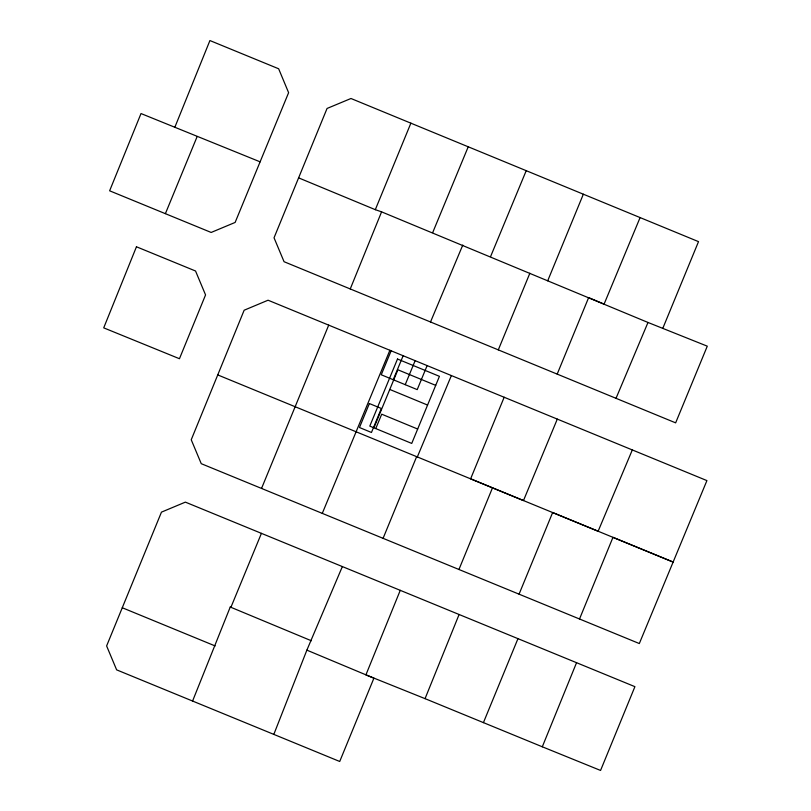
<?xml version="1.0" encoding="UTF-8"?>
<svg xmlns="http://www.w3.org/2000/svg" width="811" height="811" viewBox="0 0 811 811"><rect width="100%" height="100%" fill="white"/><g stroke="black" fill="none" stroke-linecap="round" stroke-linejoin="round"><path stroke-width="1.22" d="M192.582 701.039L230.253 607.023L230.922 607.287L261.426 533.354M306.872 650.138L373.912 678.178L339.718 761.478L273.824 734.391L306.872 650.138L342.364 566.565M174.791 127.398L209.917 40.55L278.649 68.773L288.615 92.687L235.129 222.437L211.154 232.453L109.627 190.798L141.013 113.55L260.128 161.845M400.259 590.327L365.913 674.884L425.055 698.646L459.097 614.495L185.374 502.131L161.46 512.136L106.616 645.941L116.632 669.856L273.824 734.391M350.251 288.949L381.586 211.853L647.989 322.464L707.283 346.175L675.644 422.855L284.053 261.71L274.037 237.795L327.056 108.461L350.97 98.496L698.514 241.637L662.932 328.019M217.743 374.915L244.152 310.218L268.066 300.212L706.918 480.599L639.321 643.549L201.25 463.679L191.234 439.765L217.743 374.915L673.353 562.155L612.964 537.348L579.51 619.016M576.55 662.699L634.912 686.664L600.566 770.45L542.306 746.789L576.55 662.699L459.097 614.495M165.403 213.617L197.154 136.532M298.63 177.873L375.311 209.674L410.893 123.14M261.537 488.435L328.719 325.11M383.086 538.342L416.651 456.623M498.309 349.855L529.857 273.236M547.699 280.809L583.342 194.214M504.178 397.228L470.613 478.835L523.48 500.569L557.299 419.115M458.935 569.515L492.5 487.806M557.198 374.084L588.634 297.617L604.094 304.105L640.102 217.561M519.07 594.159L552.636 512.552L598.133 531.235L632.316 449.933M425.055 698.646L483.427 722.621L517.976 638.622M432.689 232.605L468.221 146.801M389.888 350.271L322.281 513.383M391.145 350.798L381.251 374.773L417.219 389.625L427.113 365.639M393.234 379.72L403.138 355.745M373.932 427.813L397.887 369.796L435.71 385.367M375.767 428.573L381.707 414.188L417.675 429.039M405.226 384.667L415.131 360.692M490.584 256.58L526.227 170.665M417.33 456.938L451.362 375.594M430.509 321.997L462.777 245.064M616.025 398.313L647.989 322.464M375.311 209.674L381.586 211.853M483.427 722.621L542.306 746.789M122.289 607.753L215.148 645.941M389.777 389.452L427.569 405.064M230.253 607.023L311.333 640.751M136.451 246.777L103.717 327.857L179.454 358.726L205.558 294.92L195.542 271.006L136.451 246.777M369.37 403.543L359.476 427.519L371.458 432.476L381.363 408.491L369.37 403.543M397.502 359.02L369.796 426.11L411.735 443.424L439.43 376.334L397.502 359.02"/></g></svg>
